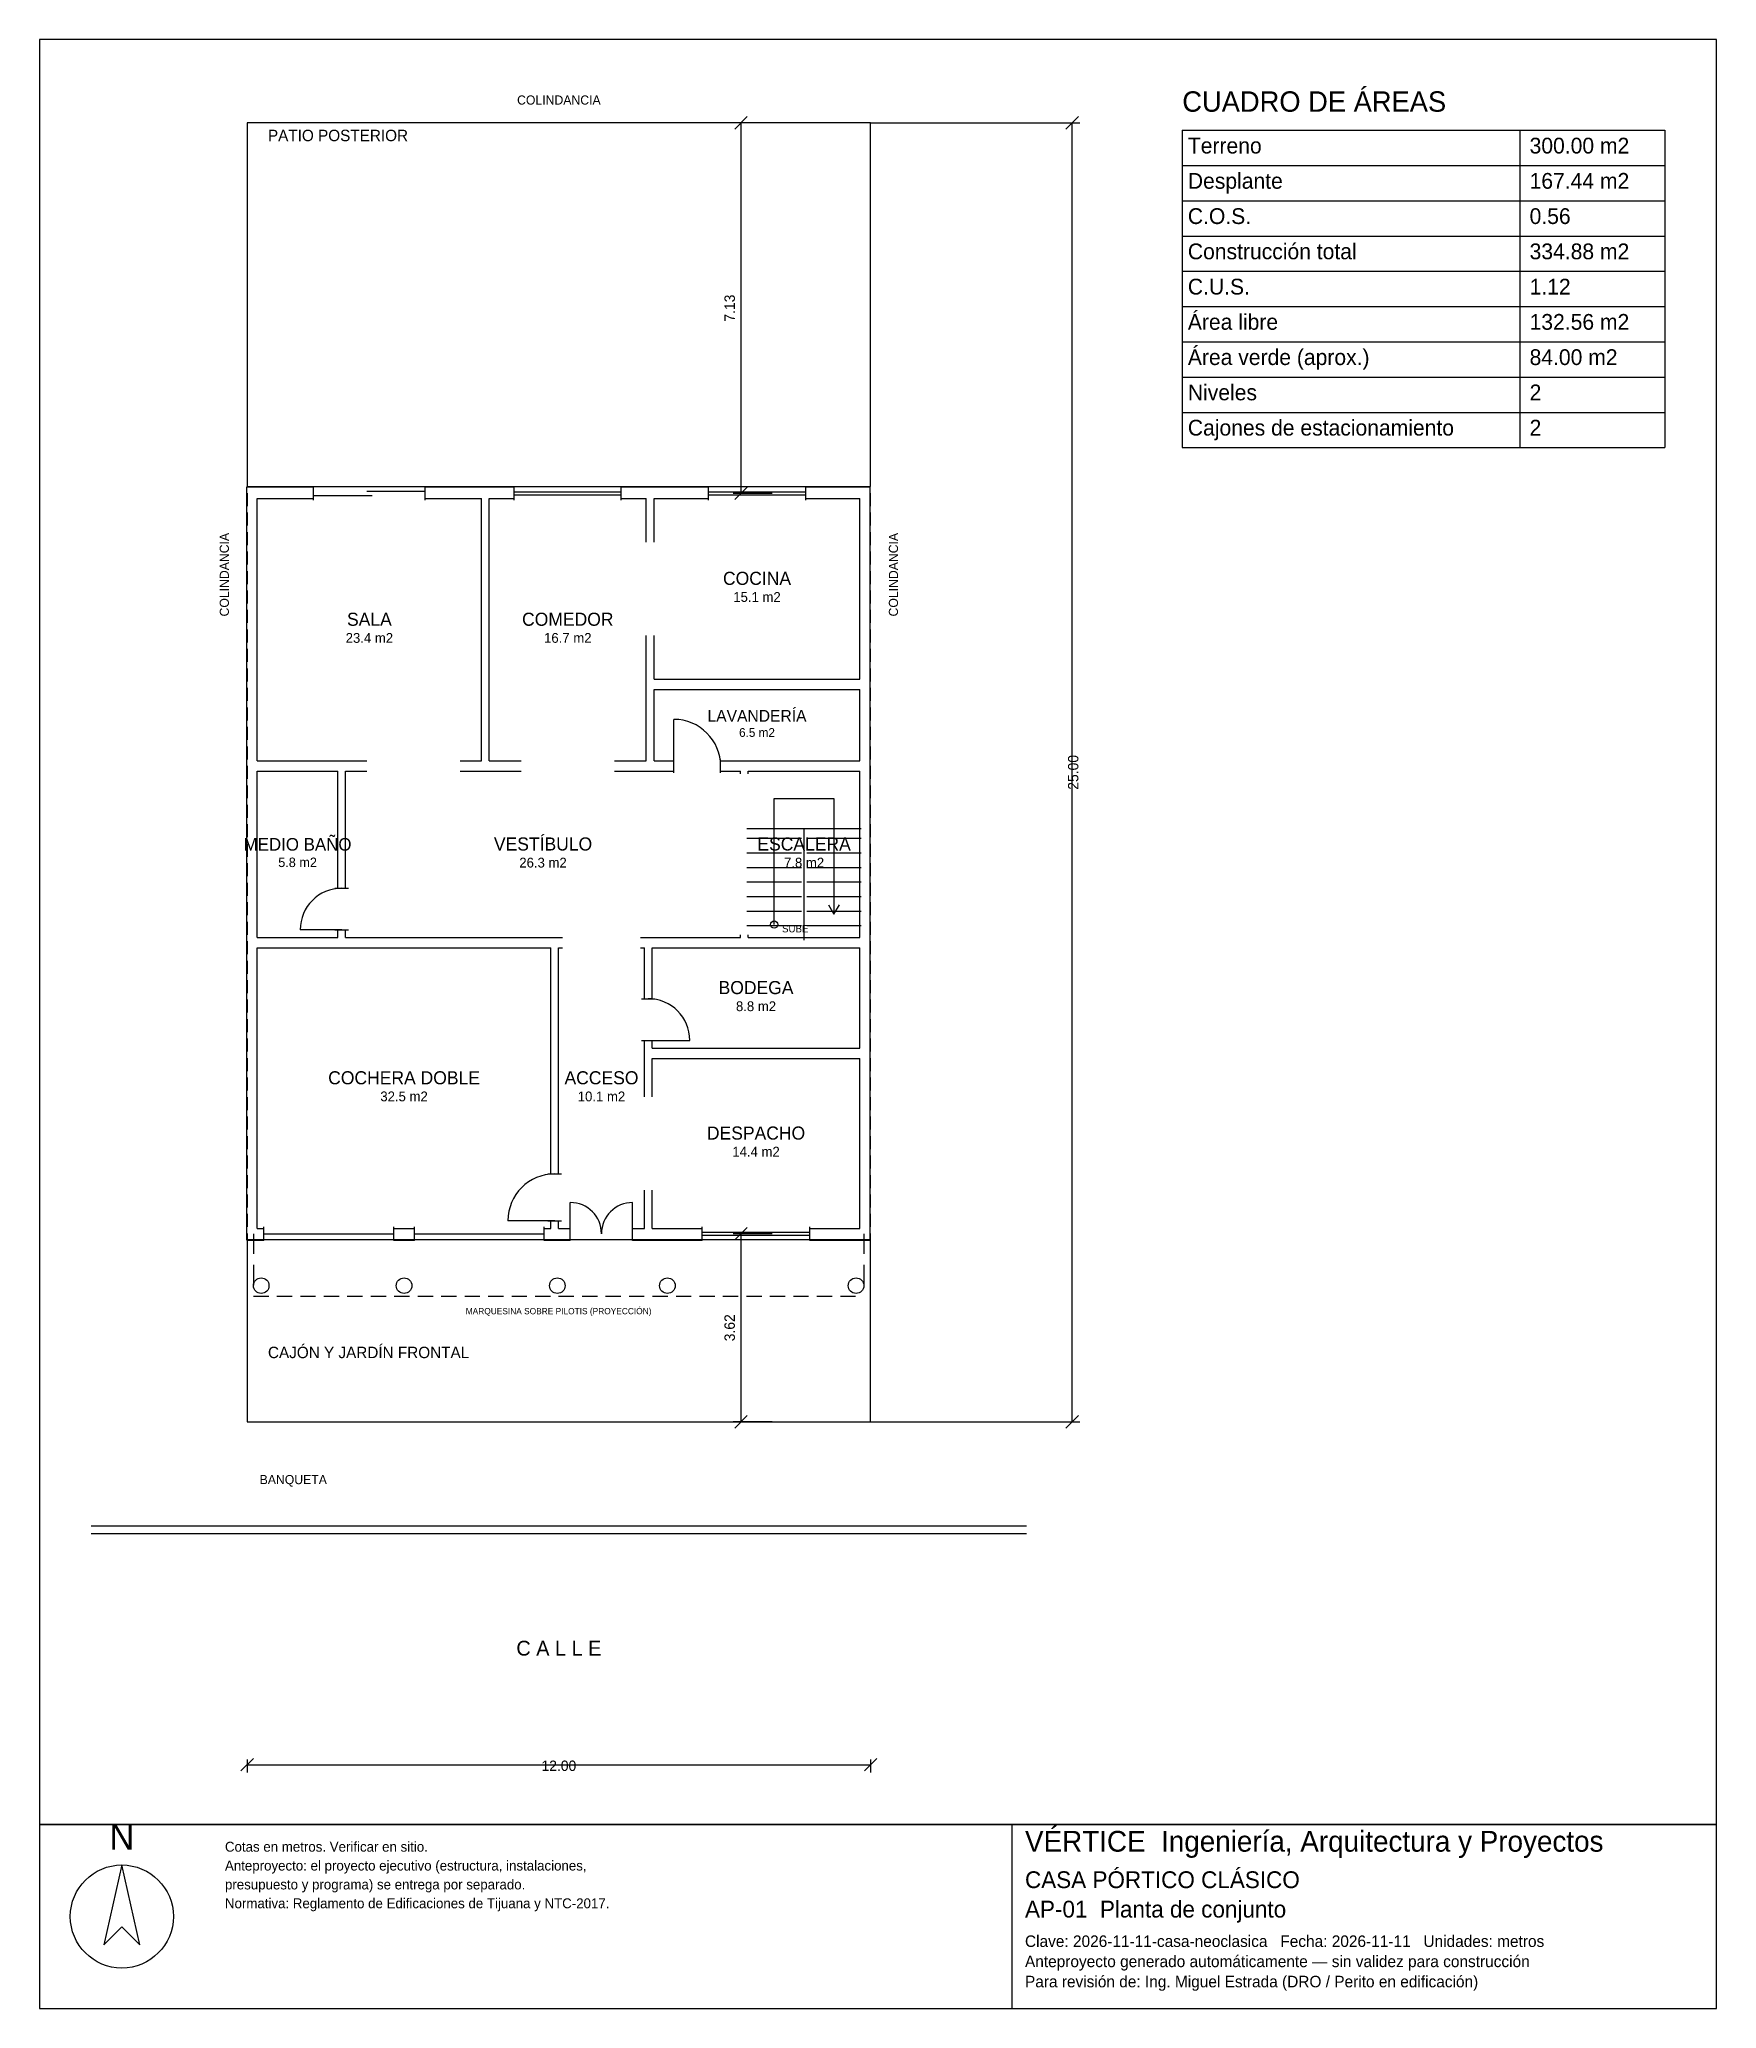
# Model space of a CAD drawing. Header units: metres. Extents: x -4 to 28.3, y -11.3 to 26.6.
import ezdxf
from ezdxf.enums import TextEntityAlignment as Align

# ---------------------------------------------------------------- set-up
doc = ezdxf.new("R2010")
doc.units = ezdxf.units.M
doc.header["$LTSCALE"] = 0.5
doc.linetypes.add('DASHED', pattern=[0.75, 0.5, -0.25])
for name, color, linetype in [('A-AREA', 252, 'CONTINUOUS'), ('A-ESCALERA', 6, 'CONTINUOUS'), ('A-EXTERIOR', 82, 'CONTINUOUS'), ('A-LIMITE', 1, 'DASHED'), ('A-MUROS', 7, 'CONTINUOUS'), ('A-PUERTAS', 2, 'CONTINUOUS'), ('A-TEXTO', 3, 'CONTINUOUS'), ('A-VANOS', 4, 'CONTINUOUS'), ('COTAS', 8, 'CONTINUOUS'), ('LAMINA', 9, 'CONTINUOUS')]:
    doc.layers.add(name, color=color, linetype=linetype)
doc.styles.get("Standard").update_dxf_attribs({"font": 'txt', "width": 0.9})

msp = doc.modelspace()

# ---------------------------------------------------------------- linework, layer by layer
at = {"layer": 'A-ESCALERA'}
for p, q in [((9.62, 11.42), (11.82, 11.42)), ((10.72, 9.27), (10.72, 11.42)), ((9.62, 11.23), (10.67, 11.23)), ((10.77, 11.23), (11.82, 11.23)), ((9.62, 10.95), (10.67, 10.95)), ((9.62, 10.67), (10.67, 10.67)), ((10.77, 10.95), (11.82, 10.95)), ((10.77, 10.67), (11.82, 10.67)), ((9.62, 10.39), (10.67, 10.39)), ((10.77, 10.39), (11.82, 10.39)), ((9.62, 10.11), (10.67, 10.11)), ((10.77, 10.11), (11.82, 10.11)), ((9.62, 9.83), (10.67, 9.83)), ((9.62, 9.55), (10.67, 9.55)), ((10.77, 9.83), (11.82, 9.83)), ((10.77, 9.55), (11.82, 9.55))]:
    msp.add_line(p, q, dxfattribs=at)
for points in [[(10.145, 9.57), (10.145, 11.995), (11.295, 11.995), (11.295, 9.77)], [(11.187, 9.95), (11.295, 9.77), (11.403, 9.95)]]:
    msp.add_lwpolyline(points, dxfattribs=at)
msp.add_circle((10.145, 9.57), 0.07, dxfattribs=at)
at = {"layer": 'A-EXTERIOR'}
for p, q in [((-3, -2), (15, -2)), ((-3, -2.15), (15, -2.15))]:
    msp.add_line(p, q, dxfattribs=at)
for points in [[(0, 18), (12, 18), (12, 25), (0, 25)], [(0, 0), (12, 0), (12, 3.5), (0, 3.5)]]:
    msp.add_lwpolyline(points, close=True, dxfattribs=at)
at = {"layer": 'A-LIMITE'}
msp.add_lwpolyline([(0, 0), (12, 0), (12, 25), (0, 25)], close=True, dxfattribs=at)
at = {"layer": 'A-MUROS'}
for p, q in [((-0.005, 17.995), (1.278, 17.995)), ((-0.005, 3.495), (-0.005, 17.995)), ((1.278, 17.74), (1.278, 18)), ((3.428, 17.74), (3.428, 18)), ((3.428, 17.995), (5.141, 17.995)), ((5.141, 17.74), (5.141, 18)), ((7.202, 17.74), (7.202, 18)), ((7.202, 17.995), (8.877, 17.995)), ((8.877, 17.74), (8.877, 18)), ((10.751, 17.74), (10.751, 18)), ((10.751, 17.995), (11.995, 17.995)), ((11.995, 3.495), (11.995, 17.995)), ((0.195, 17.77), (1.278, 17.77)), ((0.195, 12.72), (0.195, 17.77)), ((3.428, 17.77), (4.51, 17.77)), ((4.51, 12.72), (4.51, 17.77)), ((4.66, 17.77), (5.141, 17.77)), ((4.66, 12.72), (4.66, 17.77)), ((7.202, 17.77), (7.683, 17.77)), ((7.683, 16.932), (7.683, 17.77)), ((7.833, 17.77), (8.877, 17.77)), ((7.833, 16.932), (7.833, 17.77)), ((10.751, 17.77), (11.795, 17.77)), ((11.795, 14.295), (11.795, 17.77)), ((7.683, 12.72), (7.683, 15.132)), ((7.833, 14.295), (7.833, 15.132)), ((7.833, 14.295), (11.795, 14.295)), ((7.833, 14.095), (11.795, 14.095)), ((7.833, 12.72), (7.833, 14.095)), ((11.795, 12.72), (11.795, 14.095)), ((0.195, 12.72), (2.303, 12.72)), ((0.195, 12.52), (1.745, 12.52)), ((0.195, 9.32), (0.195, 12.52)), ((1.745, 10.27), (1.745, 12.52)), ((1.895, 12.52), (2.303, 12.52)), ((1.895, 10.27), (1.895, 12.52)), ((4.103, 12.72), (4.51, 12.72)), ((4.103, 12.52), (5.271, 12.52)), ((4.66, 12.72), (5.271, 12.72)), ((7.072, 12.72), (7.683, 12.72)), ((7.072, 12.52), (8.214, 12.52)), ((7.833, 12.72), (8.214, 12.72)), ((8.214, 12.49), (8.214, 12.75)), ((9.114, 12.49), (9.114, 12.75)), ((9.114, 12.72), (11.795, 12.72)), ((9.114, 12.52), (9.495, 12.52)), ((9.495, 12.47), (9.495, 12.52)), ((9.645, 12.52), (11.795, 12.52)), ((9.645, 12.47), (9.645, 12.52)), ((11.795, 9.32), (11.795, 12.52)), ((1.69, 10.27), (1.95, 10.27)), ((0.195, 9.32), (1.745, 9.32)), ((0.195, 9.12), (5.845, 9.12)), ((0.195, 3.72), (0.195, 9.12)), ((1.69, 9.47), (1.95, 9.47)), ((1.745, 9.32), (1.745, 9.47)), ((1.895, 9.32), (1.895, 9.47)), ((1.895, 9.32), (6.07, 9.32)), ((5.845, 4.77), (5.845, 9.12)), ((5.995, 9.12), (6.07, 9.12)), ((5.995, 4.77), (5.995, 9.12)), ((7.57, 9.32), (9.495, 9.32)), ((7.57, 9.12), (7.645, 9.12)), ((7.645, 8.142), (7.645, 9.12)), ((7.795, 9.12), (11.795, 9.12)), ((7.795, 8.142), (7.795, 9.12)), ((9.495, 9.32), (9.495, 9.37)), ((9.645, 9.32), (9.645, 9.37)), ((9.645, 9.32), (11.795, 9.32)), ((11.795, 7.192), (11.795, 9.12)), ((7.59, 8.142), (7.85, 8.142)), ((7.59, 7.342), (7.85, 7.342)), ((7.645, 6.256), (7.645, 7.342)), ((7.795, 7.192), (7.795, 7.342)), ((7.795, 7.192), (11.795, 7.192)), ((7.795, 6.992), (11.795, 6.992)), ((7.795, 6.256), (7.795, 6.992)), ((11.795, 3.72), (11.795, 6.992)), ((5.79, 4.77), (6.05, 4.77)), ((7.645, 3.72), (7.645, 4.456)), ((7.795, 3.72), (7.795, 4.456)), ((5.79, 3.87), (6.05, 3.87)), ((5.845, 3.72), (5.845, 3.87)), ((5.995, 3.72), (5.995, 3.87)), ((-0.005, 3.495), (0.32, 3.495)), ((0.195, 3.72), (0.32, 3.72)), ((0.32, 3.49), (0.32, 3.75)), ((2.82, 3.49), (2.82, 3.75)), ((2.82, 3.72), (3.22, 3.72)), ((2.82, 3.495), (3.22, 3.495)), ((3.22, 3.49), (3.22, 3.75)), ((5.72, 3.49), (5.72, 3.75)), ((5.72, 3.72), (5.845, 3.72)), ((5.72, 3.495), (6.22, 3.495)), ((5.995, 3.72), (6.22, 3.72)), ((6.22, 3.49), (6.22, 3.75)), ((7.42, 3.49), (7.42, 3.75)), ((7.42, 3.72), (7.645, 3.72)), ((7.42, 3.495), (8.758, 3.495)), ((7.795, 3.72), (8.758, 3.72)), ((8.758, 3.49), (8.758, 3.75)), ((10.832, 3.49), (10.832, 3.75)), ((10.832, 3.72), (11.795, 3.72)), ((10.832, 3.495), (11.995, 3.495))]:
    msp.add_line(p, q, dxfattribs=at)
for centre in [(0.27, 2.62), (3.02, 2.62), (5.97, 2.62), (8.089, 2.62), (11.72, 2.62)]:
    msp.add_circle(centre, 0.15, dxfattribs=at)
at = {"layer": 'A-PUERTAS'}
for p, q in [((8.214, 12.62), (8.214, 13.52)), ((1.82, 9.47), (1.02, 9.47)), ((7.72, 7.342), (8.52, 7.342)), ((6.22, 3.62), (6.22, 4.22)), ((7.42, 3.62), (7.42, 4.22)), ((5.92, 3.87), (5.02, 3.87))]:
    msp.add_line(p, q, dxfattribs=at)
for centre, radius, start, end in [((8.214, 12.62), 0.9, 0, 90), ((1.82, 9.47), 0.8, 90, 180), ((7.72, 7.342), 0.8, 0, 90), ((5.92, 3.87), 0.9, 90, 180), ((6.22, 3.62), 0.6, 0, 90), ((7.42, 3.62), 0.6, 90, 180)]:
    msp.add_arc(centre, radius, start, end, dxfattribs=at)
at = {"layer": 'A-VANOS'}
for p, q in [((1.278, 17.83), (2.403, 17.83)), ((2.303, 17.91), (3.428, 17.91)), ((5.141, 17.9), (7.202, 17.9)), ((5.141, 17.84), (7.202, 17.84)), ((8.877, 17.9), (10.751, 17.9)), ((8.877, 17.84), (10.751, 17.84)), ((0.32, 3.62), (2.82, 3.62)), ((3.22, 3.62), (5.72, 3.62)), ((8.758, 3.65), (10.832, 3.65)), ((8.758, 3.59), (10.832, 3.59))]:
    msp.add_line(p, q, dxfattribs=at)
at = {"layer": 'COTAS'}
for p, q in [((9.3875, 24.88), (9.6275, 25.12)), ((15.76, 24.88), (16, 25.12)), ((10.1075, 25), (9.3575, 25)), ((9.5075, 17.87), (9.5075, 25)), ((12, 25), (16.03, 25)), ((15.88, 0), (15.88, 25)), ((18, 24.8571), (27.2857, 24.8571)), ((18, 24.8571), (18, 18.75)), ((24.5, 24.8571), (24.5, 18.75)), ((27.2857, 24.8571), (27.2857, 18.75)), ((18, 24.1786), (27.2857, 24.1786)), ((18, 23.5), (27.2857, 23.5)), ((18, 22.8214), (27.2857, 22.8214)), ((18, 22.1429), (27.2857, 22.1429)), ((18, 21.4643), (27.2857, 21.4643)), ((18, 20.7857), (27.2857, 20.7857)), ((18, 20.1071), (27.2857, 20.1071)), ((18, 19.4286), (27.2857, 19.4286)), ((18, 18.75), (27.2857, 18.75)), ((10.1075, 17.87), (9.3575, 17.87)), ((9.3875, 17.75), (9.6275, 17.99)), ((0.12, 3.62), (0.12, 3.23)), ((10.1075, 3.62), (9.3575, 3.62)), ((9.3875, 3.5), (9.6275, 3.74)), ((9.5075, 0), (9.5075, 3.62)), ((11.87, 3.62), (11.87, 3.23)), ((0.12, 3.02), (0.12, 2.63)), ((11.87, 3.02), (11.87, 2.63)), ((0.12, 2.42), (0.4138, 2.42)), ((0.5719, 2.42), (0.8657, 2.42)), ((1.0238, 2.42), (1.3176, 2.42)), ((1.4758, 2.42), (1.7695, 2.42)), ((1.9277, 2.42), (2.2214, 2.42)), ((2.3796, 2.42), (2.6734, 2.42)), ((2.8315, 2.42), (3.1253, 2.42)), ((3.2835, 2.42), (3.5772, 2.42)), ((3.7354, 2.42), (4.0291, 2.42)), ((4.1873, 2.42), (4.4811, 2.42)), ((4.6392, 2.42), (4.933, 2.42)), ((5.0912, 2.42), (5.3849, 2.42)), ((5.5431, 2.42), (5.8368, 2.42)), ((5.995, 2.42), (6.2888, 2.42)), ((6.4469, 2.42), (6.7407, 2.42)), ((6.8988, 2.42), (7.1926, 2.42)), ((7.3508, 2.42), (7.6445, 2.42)), ((7.8027, 2.42), (8.0964, 2.42)), ((8.2546, 2.42), (8.5484, 2.42)), ((8.7065, 2.42), (9.0003, 2.42)), ((9.1585, 2.42), (9.4522, 2.42)), ((9.6104, 2.42), (9.9041, 2.42)), ((10.0623, 2.42), (10.3561, 2.42)), ((10.5142, 2.42), (10.808, 2.42)), ((10.9662, 2.42), (11.2599, 2.42)), ((11.4181, 2.42), (11.7118, 2.42)), ((10.1075, 0), (9.3575, 0)), ((9.3875, -0.12), (9.6275, 0.12)), ((12, 0), (16.03, 0)), ((15.76, -0.12), (16, 0.12)), ((-0.12, -6.72), (0.12, -6.48)), ((0, -6.5), (0, -6.75)), ((0, -6.6), (12, -6.6)), ((11.88, -6.72), (12.12, -6.48)), ((12, -6.5), (12, -6.75))]:
    msp.add_line(p, q, dxfattribs=at)
at = {"layer": 'LAMINA'}
msp.add_line((14.7257, -11.2941), (14.7257, -7.75), dxfattribs=at)
for points in [[(-4, -7.75), (28.2857, -7.75), (28.2857, 26.6071), (-4, 26.6071)], [(-4, -11.2941), (28.2857, -11.2941), (28.2857, -7.75), (-4, -7.75)], [(-2.4122, -8.5297), (-2.7596, -10.0678), (-2.4122, -9.7205), (-2.0649, -10.0678)]]:
    msp.add_lwpolyline(points, close=True, dxfattribs=at)
msp.add_circle((-2.4122, -9.522), 0.9923, dxfattribs=at)

# ---------------------------------------------------------------- texts
at = {"layer": 'A-AREA'}
for s, height, p in [('15.1 m2', 0.189, (9.814, 15.7805)), ('23.4 m2', 0.189, (2.3525, 14.993)), ('16.7 m2', 0.189, (6.1715, 14.993)), ('6.5 m2', 0.1688, (9.814, 13.1825)), ('5.8 m2', 0.1821, (0.97, 10.6771)), ('26.3 m2', 0.189, (5.695, 10.668)), ('7.8 m2', 0.189, (10.72, 10.668)), ('8.8 m2', 0.189, (9.795, 7.904)), ('32.5 m2', 0.189, (3.02, 6.168)), ('10.1 m2', 0.189, (6.82, 6.168)), ('14.4 m2', 0.189, (9.795, 5.104)), ('MARQUESINA SOBRE PILOTIS (PROYECCIÓN)', 0.12, (5.995, 2.07))]:
    msp.add_text(s, height=height, dxfattribs=at).set_placement(p, align=Align.CENTER)
at = {"layer": 'A-ESCALERA'}
msp.add_text('SUBE', height=0.14, dxfattribs=at).set_placement((10.295, 9.42))
at = {"layer": 'A-TEXTO'}
for s, height, p in [('COLINDANCIA', 0.176, (6, 25.352)), ('COCINA', 0.252, (9.814, 16.1081)), ('SALA', 0.252, (2.3525, 15.3206)), ('COMEDOR', 0.252, (6.1715, 15.3206)), ('LAVANDERÍA', 0.225, (9.814, 13.475)), ('MEDIO BAÑO', 0.2429, (0.97, 10.9929)), ('VESTÍBULO', 0.252, (5.695, 10.9956)), ('ESCALERA', 0.252, (10.72, 10.9956)), ('BODEGA', 0.252, (9.795, 8.2316)), ('COCHERA DOBLE', 0.252, (3.02, 6.4956)), ('ACCESO', 0.252, (6.82, 6.4956)), ('DESPACHO', 0.252, (9.795, 5.4316)), ('C A L L E', 0.286, (6, -4.5))]:
    msp.add_text(s, height=height, dxfattribs=at).set_placement(p, align=Align.CENTER)
for s, height, p in [('CUADRO DE ÁREAS', 0.3929, (18, 25.2143)), ('PATIO POSTERIOR', 0.22, (0.4, 24.648)), ('Terreno', 0.3036, (18.1071, 24.4107)), ('300.00 m2', 0.3036, (24.6857, 24.4107)), ('Desplante', 0.3036, (18.1071, 23.7321)), ('167.44 m2', 0.3036, (24.6857, 23.7321)), ('C.O.S.', 0.3036, (18.1071, 23.0536)), ('0.56', 0.3036, (24.6857, 23.0536)), ('Construcción total', 0.3036, (18.1071, 22.375)), ('334.88 m2', 0.3036, (24.6857, 22.375)), ('C.U.S.', 0.3036, (18.1071, 21.6964)), ('1.12', 0.3036, (24.6857, 21.6964)), ('Área libre', 0.3036, (18.1071, 21.0179)), ('132.56 m2', 0.3036, (24.6857, 21.0179)), ('Área verde (aprox.)', 0.3036, (18.1071, 20.3393)), ('84.00 m2', 0.3036, (24.6857, 20.3393)), ('Niveles', 0.3036, (18.1071, 19.6607)), ('2', 0.3036, (24.6857, 19.6607)), ('Cajones de estacionamiento', 0.3036, (18.1071, 18.9821)), ('2', 0.3036, (24.6857, 18.9821)), ('CAJÓN Y JARDÍN FRONTAL', 0.22, (0.4, 1.225)), ('BANQUETA', 0.176, (0.24, -1.2))]:
    msp.add_text(s, height=height, dxfattribs=at).set_placement(p)
for p in [(-0.352, 15.5), (12.528, 15.5)]:
    msp.add_text('COLINDANCIA', height=0.176, rotation=90, dxfattribs=at).set_placement(p)
at = {"layer": 'COTAS'}
for s, p in [('7.13', (9.3875, 21.435)), ('25.00', (16, 12.5)), ('3.62', (9.3875, 1.81))]:
    msp.add_text(s, height=0.2, rotation=90, dxfattribs=at).set_placement(p, align=Align.CENTER)
msp.add_text('12.00', height=0.2, dxfattribs=at).set_placement((6, -6.72), align=Align.CENTER)
at = {"layer": 'LAMINA'}
msp.add_text('N', height=0.4962, dxfattribs=at).set_placement((-2.4122, -8.232), align=Align.CENTER)
for s, height, p in [('VÉRTICE  Ingeniería, Arquitectura y Proyectos', 0.4006, (14.9723, -8.2739)), ('Cotas en metros. Verificar en sitio.', 0.1911, (-0.4276, -8.2739)), ('Anteproyecto: el proyecto ejecutivo (estructura, instalaciones,', 0.1911, (-0.4276, -8.6369)), ('CASA PÓRTICO CLÁSICO', 0.3236, (14.9723, -8.975)), ('presupuesto y programa) se entrega por separado.', 0.1911, (-0.4276, -9)), ('Normativa: Reglamento de Edificaciones de Tijuana y NTC-2017.', 0.1911, (-0.4276, -9.363)), ('AP-01  Planta de conjunto', 0.3236, (14.9723, -9.5413)), ('Clave: 2026-11-11-casa-neoclasica   Fecha: 2026-11-11   Unidades: metros', 0.2219, (14.9723, -10.1076)), ('Anteproyecto generado automáticamente — sin validez para construcción', 0.2219, (14.9723, -10.4959)), ('Para revisión de: Ing. Miguel Estrada (DRO / Perito en edificación)', 0.2219, (14.9723, -10.8842))]:
    msp.add_text(s, height=height, dxfattribs=at).set_placement(p)

doc.saveas('drawing.dxf')
